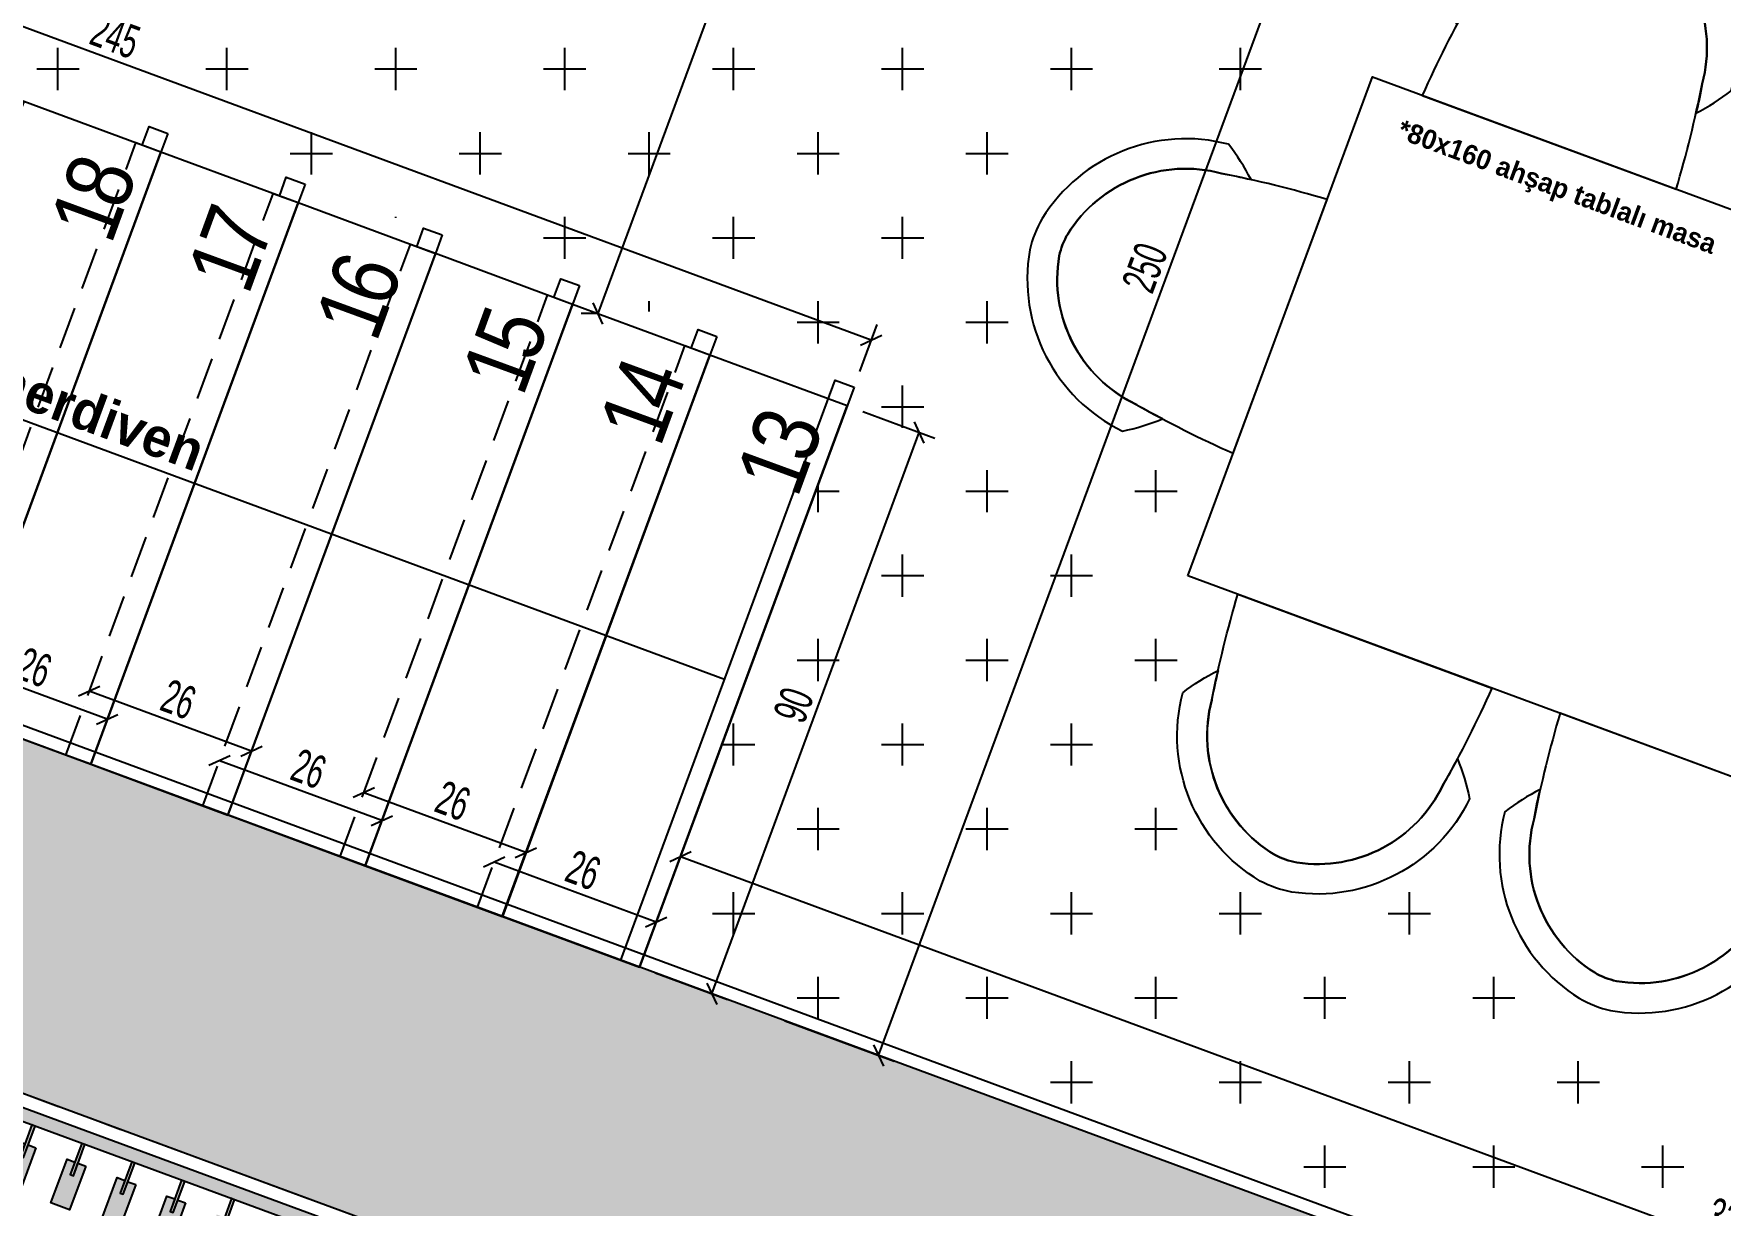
# Model space of a CAD drawing. Header units: millimetres. Extents: x 933584 to 974011, y 4545988 to 4553664.
# Drawn here: x 939291.5 to 939545.1, y 4551864.7 to 4552040.9 of the extents above; entities that cross this region are included whole.
import ezdxf

# ---------------------------------------------------------------- set-up
doc = ezdxf.new("R2010")
doc.units = ezdxf.units.MM
doc.set_wipeout_variables(frame=1)
doc.header["$PDMODE"] = 35
for name, pattern in [('568_AVN_KES_01$0$HIDDEN', [0.375, 0.25, -0.125]), ('CENTER', [2, 1.25, -0.25, 0.25, -0.25]), ('DOT2', [3.175, 0, -3.175]), ('HIDDEN', [9.525, 6.35, -3.175])]:
    doc.linetypes.add(name, pattern=pattern)
doc.layers.get('0').update_dxf_attribs({"color": 255})
doc.layers.get('Defpoints').update_dxf_attribs({"color": 8})
for name, color, linetype in [('0-CSX-CXS_20', 14, 'CENTER'), ('0-DMS-50', 143, 'Continuous'), ('0-HSL-HTC', 253, 'Continuous'), ('0-HSL-HTC_200', 1, 'Continuous'), ('0-HSL-SLD', 252, 'Continuous'), ('0-LNS-SLN', 6, 'Continuous'), ('0-LNS-SPL', 13, '568_AVN_KES_01$0$HIDDEN'), ('0-LNS-VLF', 11, 'Continuous'), ('0-TXT-NXS', 7, 'Continuous'), ('0-TXT-XBX_20', 3, 'Continuous'), ('2-SPS-RCN', 2, 'Continuous'), ('7-DCR-FRN', 8, 'Continuous')]:
    doc.layers.add(name, color=color, linetype=linetype)
doc.styles.add('139_UYG_PLN$0$Dumankaya_fikirtepe_VAZIYET_PLANI$0$Standard', font='arial.ttf')
doc.styles.add('Century Gothic_B_3', font='GOTHICB.TTF', dxfattribs={"height": 4})
doc.styles.add('dim_romans_50', font='swissl.ttf', dxfattribs={"width": 0.6, "height": 5})
doc.dimstyles.new('ONK_dim 1_50', dxfattribs={"dimscale": 5, "dimtxt": 4, "dimasz": 0.5, "dimexe": 0.5, "dimexo": 0.5, "dimgap": 0.2, "dimtad": 1, "dimdec": 1, "dimrnd": 0.5, "dimzin": 9, "dimtxsty": 'dim_romans_50', "dimblk": 'OBLIQUE', "dimcen": 1, "dimclre": 256, "dimclrt": 256, "dimazin": 2, "dimtfac": 1, "dimtdec": 1, "dimtix": 1, "dimtmove": 2, "dimatfit": 3, "dimldrblk": 'OBLIQUE', "dimfxl": 3, "dimfxlon": 1, "dimarcsym": 0})

# ---------------------------------------------------------------- blocks, each defined once
blk = doc.blocks.new('vbcvbxb')
at = {"layer": '0-HSL-HTC', "ltscale": 0.5}
h = blk.add_hatch(color=256, dxfattribs=at)
h.dxf.hatch_style = 1
h.paths.add_polyline_path([(938337.35, 4549224.22), (938339.08, 4549228.91), (938338.61, 4549229.09), (938336.88, 4549224.39)], flags=17)
h.paths.add_polyline_path([(938339.21, 4549225.67), (938336.79, 4549219.1), (938333.97, 4549220.14), (938336.4, 4549226.7), (938337.57, 4549226.27), (938336.88, 4549224.39), (938337.35, 4549224.22), (938338.04, 4549226.1)], flags=17)
h.paths.add_polyline_path([(938344.85, 4549221.45), (938346.58, 4549226.14), (938346.11, 4549226.32), (938344.38, 4549221.62)], flags=17)
h.paths.add_polyline_path([(938346.72, 4549222.89), (938344.29, 4549216.33), (938341.48, 4549217.37), (938343.9, 4549223.93), (938345.08, 4549223.5), (938344.38, 4549221.62), (938344.85, 4549221.45), (938345.54, 4549223.33)], flags=17)
h.paths.add_polyline_path([(938247.29, 4549257.46), (938249.02, 4549262.15), (938248.55, 4549262.33), (938246.82, 4549257.64)], flags=17)
h.paths.add_polyline_path([(938249.15, 4549258.91), (938246.73, 4549252.34), (938243.91, 4549253.38), (938246.34, 4549259.95), (938247.51, 4549259.51), (938246.82, 4549257.64), (938247.29, 4549257.46), (938247.98, 4549259.34)], flags=17)
h.paths.add_polyline_path([(938254.79, 4549254.69), (938256.52, 4549259.38), (938256.05, 4549259.56), (938254.32, 4549254.87)], flags=17)
h.paths.add_polyline_path([(938256.66, 4549256.14), (938254.23, 4549249.57), (938251.42, 4549250.61), (938253.84, 4549257.18), (938255.01, 4549256.74), (938254.32, 4549254.87), (938254.79, 4549254.69), (938255.48, 4549256.57)], flags=17)
h.paths.add_polyline_path([(938262.3, 4549251.92), (938264.03, 4549256.61), (938263.56, 4549256.79), (938261.83, 4549252.1)], flags=17)
h.paths.add_polyline_path([(938264.16, 4549253.37), (938261.74, 4549246.8), (938258.92, 4549247.84), (938261.35, 4549254.41), (938262.52, 4549253.97), (938261.83, 4549252.1), (938262.3, 4549251.92), (938262.99, 4549253.8)], flags=17)
h.paths.add_polyline_path([(938269.8, 4549249.15), (938271.53, 4549253.84), (938271.06, 4549254.02), (938269.33, 4549249.33)], flags=17)
h.paths.add_polyline_path([(938271.67, 4549250.6), (938269.24, 4549244.03), (938266.43, 4549245.07), (938268.85, 4549251.64), (938270.02, 4549251.2), (938269.33, 4549249.33), (938269.8, 4549249.15), (938270.49, 4549251.03)], flags=17)
h.paths.add_polyline_path([(938277.31, 4549246.38), (938279.04, 4549251.07), (938278.57, 4549251.25), (938276.84, 4549246.56)], flags=17)
h.paths.add_polyline_path([(938279.17, 4549247.83), (938276.75, 4549241.26), (938273.93, 4549242.3), (938276.36, 4549248.87), (938277.53, 4549248.43), (938276.84, 4549246.56), (938277.31, 4549246.38), (938278, 4549248.26)], flags=17)
h.paths.add_polyline_path([(938284.81, 4549243.61), (938286.54, 4549248.3), (938286.07, 4549248.48), (938284.34, 4549243.79)], flags=17)
h.paths.add_polyline_path([(938286.68, 4549245.06), (938284.25, 4549238.49), (938281.44, 4549239.53), (938283.86, 4549246.1), (938285.03, 4549245.66), (938284.34, 4549243.79), (938284.81, 4549243.61), (938285.5, 4549245.49)], flags=17)
h.paths.add_polyline_path([(938292.32, 4549240.84), (938294.05, 4549245.53), (938293.58, 4549245.71), (938291.85, 4549241.02)], flags=17)
h.paths.add_polyline_path([(938294.18, 4549242.29), (938291.76, 4549235.72), (938288.94, 4549236.76), (938291.37, 4549243.33), (938292.54, 4549242.89), (938291.85, 4549241.02), (938292.32, 4549240.84), (938293.01, 4549242.72)], flags=17)
h.paths.add_polyline_path([(938299.82, 4549238.07), (938301.55, 4549242.76), (938301.08, 4549242.94), (938299.35, 4549238.25)], flags=17)
h.paths.add_polyline_path([(938301.69, 4549239.52), (938299.26, 4549232.95), (938296.45, 4549233.99), (938298.87, 4549240.55), (938300.04, 4549240.12), (938299.35, 4549238.25), (938299.82, 4549238.07), (938300.51, 4549239.95)], flags=17)
h.paths.add_polyline_path([(938307.33, 4549235.3), (938309.06, 4549239.99), (938308.59, 4549240.17), (938306.86, 4549235.48)], flags=17)
h.paths.add_polyline_path([(938309.19, 4549236.75), (938306.77, 4549230.18), (938303.95, 4549231.22), (938306.38, 4549237.78), (938307.55, 4549237.35), (938306.86, 4549235.48), (938307.33, 4549235.3), (938308.02, 4549237.18)], flags=17)
h.paths.add_polyline_path([(938314.83, 4549232.53), (938316.56, 4549237.22), (938316.09, 4549237.4), (938314.36, 4549232.71)], flags=17)
h.paths.add_polyline_path([(938316.7, 4549233.98), (938314.27, 4549227.41), (938311.46, 4549228.45), (938313.88, 4549235.01), (938315.06, 4549234.58), (938314.36, 4549232.71), (938314.83, 4549232.53), (938315.52, 4549234.41)], flags=17)
h.paths.add_polyline_path([(938322.34, 4549229.76), (938324.07, 4549234.45), (938323.6, 4549234.63), (938321.87, 4549229.94)], flags=17)
h.paths.add_polyline_path([(938324.2, 4549231.21), (938321.78, 4549224.64), (938318.96, 4549225.68), (938321.39, 4549232.24), (938322.56, 4549231.81), (938321.87, 4549229.94), (938322.34, 4549229.76), (938323.03, 4549231.64)], flags=17)
h.paths.add_polyline_path([(938329.84, 4549226.99), (938331.57, 4549231.68), (938331.1, 4549231.86), (938329.37, 4549227.16)], flags=17)
h.paths.add_polyline_path([(938331.71, 4549228.44), (938329.28, 4549221.87), (938326.47, 4549222.91), (938328.89, 4549229.47), (938330.07, 4549229.04), (938329.37, 4549227.16), (938329.84, 4549226.99), (938330.53, 4549228.87)], flags=17)
h.paths.add_polyline_path([(938157.22, 4549290.71), (938158.96, 4549295.4), (938158.49, 4549295.57), (938156.76, 4549290.88)])
h.paths.add_polyline_path([(938159.09, 4549292.15), (938156.67, 4549285.58), (938153.85, 4549286.62), (938156.28, 4549293.19), (938157.45, 4549292.76), (938156.76, 4549290.88), (938157.22, 4549290.71), (938157.92, 4549292.58)])
h.paths.add_polyline_path([(938164.73, 4549287.94), (938166.46, 4549292.63), (938165.99, 4549292.8), (938164.26, 4549288.11)], flags=17)
h.paths.add_polyline_path([(938166.6, 4549289.38), (938164.17, 4549282.81), (938161.36, 4549283.85), (938163.78, 4549290.42), (938164.95, 4549289.99), (938164.26, 4549288.11), (938164.73, 4549287.94), (938165.42, 4549289.81)], flags=17)
h.paths.add_polyline_path([(938172.23, 4549285.17), (938173.97, 4549289.86), (938173.5, 4549290.03), (938171.77, 4549285.34)], flags=17)
h.paths.add_polyline_path([(938174.1, 4549286.61), (938171.68, 4549280.04), (938168.86, 4549281.08), (938171.29, 4549287.65), (938172.46, 4549287.22), (938171.77, 4549285.34), (938172.23, 4549285.17), (938172.93, 4549287.04)], flags=17)
h.paths.add_polyline_path([(938179.74, 4549282.4), (938181.47, 4549287.09), (938181, 4549287.26), (938179.27, 4549282.57)], flags=17)
h.paths.add_polyline_path([(938181.61, 4549283.84), (938179.18, 4549277.27), (938176.37, 4549278.31), (938178.79, 4549284.88), (938179.96, 4549284.45), (938179.27, 4549282.57), (938179.74, 4549282.4), (938180.43, 4549284.27)], flags=17)
h.paths.add_polyline_path([(938187.25, 4549279.63), (938188.98, 4549284.32), (938188.51, 4549284.49), (938186.78, 4549279.8)], flags=17)
h.paths.add_polyline_path([(938189.11, 4549281.07), (938186.69, 4549274.5), (938183.87, 4549275.54), (938186.3, 4549282.11), (938187.47, 4549281.68), (938186.78, 4549279.8), (938187.25, 4549279.63), (938187.94, 4549281.5)], flags=17)
h.paths.add_polyline_path([(938194.75, 4549276.86), (938196.48, 4549281.55), (938196.01, 4549281.72), (938194.28, 4549277.03)], flags=17)
h.paths.add_polyline_path([(938196.62, 4549278.3), (938194.19, 4549271.73), (938191.38, 4549272.77), (938193.8, 4549279.34), (938194.97, 4549278.9), (938194.28, 4549277.03), (938194.75, 4549276.86), (938195.44, 4549278.73)], flags=17)
h.paths.add_polyline_path([(938202.26, 4549274.09), (938203.99, 4549278.78), (938203.52, 4549278.95), (938201.79, 4549274.26)], flags=17)
h.paths.add_polyline_path([(938204.12, 4549275.53), (938201.7, 4549268.96), (938198.88, 4549270), (938201.31, 4549276.57), (938202.48, 4549276.13), (938201.79, 4549274.26), (938202.26, 4549274.09), (938202.95, 4549275.96)], flags=17)
h.paths.add_polyline_path([(938209.76, 4549271.32), (938211.49, 4549276.01), (938211.02, 4549276.18), (938209.29, 4549271.49)], flags=17)
h.paths.add_polyline_path([(938211.63, 4549272.76), (938209.2, 4549266.19), (938206.39, 4549267.23), (938208.81, 4549273.8), (938209.98, 4549273.36), (938209.29, 4549271.49), (938209.76, 4549271.32), (938210.45, 4549273.19)], flags=17)
h.paths.add_polyline_path([(938217.27, 4549268.54), (938219, 4549273.24), (938218.53, 4549273.41), (938216.8, 4549268.72)], flags=17)
h.paths.add_polyline_path([(938219.13, 4549269.99), (938216.71, 4549263.42), (938213.89, 4549264.46), (938216.32, 4549271.03), (938217.49, 4549270.59), (938216.8, 4549268.72), (938217.27, 4549268.54), (938217.96, 4549270.42)], flags=17)
h.paths.add_polyline_path([(938224.77, 4549265.77), (938226.5, 4549270.47), (938226.03, 4549270.64), (938224.3, 4549265.95)], flags=17)
h.paths.add_polyline_path([(938226.64, 4549267.22), (938224.21, 4549260.65), (938221.4, 4549261.69), (938223.82, 4549268.26), (938224.99, 4549267.82), (938224.3, 4549265.95), (938224.77, 4549265.77), (938225.46, 4549267.65)], flags=17)
h.paths.add_polyline_path([(938232.28, 4549263), (938234.01, 4549267.7), (938233.54, 4549267.87), (938231.81, 4549263.18)], flags=17)
h.paths.add_polyline_path([(938234.14, 4549264.45), (938231.72, 4549257.88), (938228.9, 4549258.92), (938231.33, 4549265.49), (938232.5, 4549265.05), (938231.81, 4549263.18), (938232.28, 4549263), (938232.97, 4549264.88)], flags=17)
h.paths.add_polyline_path([(938239.78, 4549260.23), (938241.51, 4549264.92), (938241.04, 4549265.1), (938239.31, 4549260.41)], flags=17)
h.paths.add_polyline_path([(938241.65, 4549261.68), (938239.22, 4549255.11), (938236.41, 4549256.15), (938238.83, 4549262.72), (938240, 4549262.28), (938239.31, 4549260.41), (938239.78, 4549260.23), (938240.47, 4549262.11)], flags=17)
h.paths.add_polyline_path([(938382.38, 4549207.6), (938384.11, 4549212.29), (938383.64, 4549212.46), (938381.91, 4549207.77)], flags=17)
h.paths.add_polyline_path([(938384.24, 4549209.04), (938381.82, 4549202.48), (938379, 4549203.52), (938381.43, 4549210.08), (938382.6, 4549209.65), (938381.91, 4549207.77), (938382.38, 4549207.6), (938383.07, 4549209.48)], flags=17)
h.paths.add_polyline_path([(938389.88, 4549204.83), (938391.61, 4549209.52), (938391.14, 4549209.69), (938389.41, 4549205)], flags=17)
h.paths.add_polyline_path([(938391.75, 4549206.27), (938389.32, 4549199.71), (938386.51, 4549200.75), (938388.93, 4549207.31), (938390.11, 4549206.88), (938389.41, 4549205), (938389.88, 4549204.83), (938390.57, 4549206.71)], flags=17)
h.paths.add_polyline_path([(938397.39, 4549202.06), (938399.12, 4549206.75), (938398.65, 4549206.92), (938396.92, 4549202.23)], flags=17)
h.paths.add_polyline_path([(938399.25, 4549203.5), (938396.83, 4549196.94), (938394.01, 4549197.98), (938396.44, 4549204.54), (938397.61, 4549204.11), (938396.92, 4549202.23), (938397.39, 4549202.06), (938398.08, 4549203.94)], flags=17)
h.paths.add_polyline_path([(938404.89, 4549199.29), (938406.62, 4549203.98), (938406.15, 4549204.15), (938404.42, 4549199.46)], flags=17)
h.paths.add_polyline_path([(938406.76, 4549200.73), (938404.33, 4549194.17), (938401.52, 4549195.21), (938403.94, 4549201.77), (938405.12, 4549201.34), (938404.42, 4549199.46), (938404.89, 4549199.29), (938405.59, 4549201.17)], flags=17)
h.paths.add_polyline_path([(938412.4, 4549196.52), (938414.13, 4549201.21), (938413.66, 4549201.38), (938411.93, 4549196.69)], flags=17)
h.paths.add_polyline_path([(938414.26, 4549197.96), (938411.84, 4549191.4), (938409.02, 4549192.43), (938411.45, 4549199), (938412.62, 4549198.57), (938411.93, 4549196.69), (938412.4, 4549196.52), (938413.09, 4549198.4)], flags=17)
h.paths.add_polyline_path([(938419.9, 4549193.75), (938421.63, 4549198.44), (938421.17, 4549198.61), (938419.43, 4549193.92)], flags=17)
h.paths.add_polyline_path([(938421.77, 4549195.19), (938419.34, 4549188.63), (938416.53, 4549189.66), (938418.95, 4549196.23), (938420.13, 4549195.8), (938419.43, 4549193.92), (938419.9, 4549193.75), (938420.6, 4549195.63)], flags=17)
h.paths.add_polyline_path([(938427.41, 4549190.98), (938429.14, 4549195.67), (938428.67, 4549195.84), (938426.94, 4549191.15)], flags=17)
h.paths.add_polyline_path([(938429.27, 4549192.42), (938426.85, 4549185.86), (938424.03, 4549186.89), (938426.46, 4549193.46), (938427.63, 4549193.03), (938426.94, 4549191.15), (938427.41, 4549190.98), (938428.1, 4549192.86)], flags=17)
h.paths.add_polyline_path([(938434.91, 4549188.21), (938436.64, 4549192.9), (938436.18, 4549193.07), (938434.44, 4549188.38)], flags=17)
h.paths.add_polyline_path([(938436.78, 4549189.65), (938434.35, 4549183.09), (938431.54, 4549184.12), (938433.96, 4549190.69), (938435.14, 4549190.26), (938434.44, 4549188.38), (938434.91, 4549188.21), (938435.61, 4549190.09)], flags=17)
h.paths.add_polyline_path([(938442.42, 4549185.44), (938444.15, 4549190.13), (938443.68, 4549190.3), (938441.95, 4549185.61)], flags=16)
h.paths.add_polyline_path([(938444.28, 4549186.88), (938441.86, 4549180.32), (938439.04, 4549181.35), (938441.47, 4549187.92), (938442.64, 4549187.49), (938441.95, 4549185.61), (938442.42, 4549185.44), (938443.11, 4549187.32)])
h.paths.add_polyline_path([(938449.92, 4549182.67), (938451.65, 4549187.36), (938451.19, 4549187.53), (938449.45, 4549182.84)])
h.paths.add_polyline_path([(938451.79, 4549184.11), (938449.36, 4549177.55), (938446.55, 4549178.58), (938448.97, 4549185.15), (938450.15, 4549184.72), (938449.45, 4549182.84), (938449.92, 4549182.67), (938450.62, 4549184.54)])
h.paths.add_polyline_path([(938457.43, 4549179.9), (938459.16, 4549184.59), (938458.69, 4549184.76), (938456.96, 4549180.07)])
h.paths.add_polyline_path([(938459.29, 4549181.34), (938456.87, 4549174.77), (938454.06, 4549175.81), (938456.48, 4549182.38), (938457.65, 4549181.95), (938456.96, 4549180.07), (938457.43, 4549179.9), (938458.12, 4549181.77)])
h.paths.add_polyline_path([(938359.86, 4549215.91), (938361.59, 4549220.6), (938361.12, 4549220.77), (938359.39, 4549216.08)], flags=17)
h.paths.add_polyline_path([(938361.73, 4549217.35), (938359.3, 4549210.79), (938356.49, 4549211.83), (938358.91, 4549218.39), (938360.09, 4549217.96), (938359.39, 4549216.08), (938359.86, 4549215.91), (938360.55, 4549217.79)], flags=17)
h.paths.add_polyline_path([(938367.37, 4549213.14), (938369.1, 4549217.83), (938368.63, 4549218), (938366.9, 4549213.31)], flags=17)
h.paths.add_polyline_path([(938369.23, 4549214.58), (938366.81, 4549208.02), (938363.99, 4549209.06), (938366.42, 4549215.62), (938367.59, 4549215.19), (938366.9, 4549213.31), (938367.37, 4549213.14), (938368.06, 4549215.02)], flags=17)
h.paths.add_polyline_path([(938374.87, 4549210.37), (938376.6, 4549215.06), (938376.13, 4549215.23), (938374.4, 4549210.54)], flags=17)
h.paths.add_polyline_path([(938376.74, 4549211.81), (938374.31, 4549205.25), (938371.5, 4549206.29), (938373.92, 4549212.85), (938375.1, 4549212.42), (938374.4, 4549210.54), (938374.87, 4549210.37), (938375.56, 4549212.25)], flags=17)
h.paths.add_polyline_path([(938352.36, 4549218.68), (938354.09, 4549223.37), (938353.62, 4549223.55), (938351.89, 4549218.85)], flags=17)
h.paths.add_polyline_path([(938354.22, 4549220.12), (938351.8, 4549213.56), (938348.98, 4549214.6), (938351.41, 4549221.16), (938352.58, 4549220.73), (938351.89, 4549218.85), (938352.36, 4549218.68), (938353.05, 4549220.56)], flags=17)
edge = h.paths.add_edge_path()
edge.add_line((938060.73, 4549333.79), (938066.11, 4549333.93))
h.paths.add_polyline_path([(938463.81, 4549182.87), (938464.51, 4549184.75), (938157.77, 4549297.97), (938157.08, 4549296.09)])
blk.add_lwpolyline([(938157.77, 4549297.97), (938464.51, 4549184.75), (938463.81, 4549182.87), (938157.08, 4549296.09)])
for points in [[(938232.28, 4549263), (938234.01, 4549267.7), (938233.54, 4549267.87), (938231.81, 4549263.18)], [(938234.14, 4549264.45), (938231.72, 4549257.88), (938228.9, 4549258.92), (938231.33, 4549265.49), (938232.5, 4549265.05), (938231.81, 4549263.18), (938232.28, 4549263), (938232.97, 4549264.88)], [(938239.78, 4549260.23), (938241.51, 4549264.92), (938241.04, 4549265.1), (938239.31, 4549260.41)], [(938241.65, 4549261.68), (938239.22, 4549255.11), (938236.41, 4549256.15), (938238.83, 4549262.72), (938240, 4549262.28), (938239.31, 4549260.41), (938239.78, 4549260.23), (938240.47, 4549262.11)], [(938247.29, 4549257.46), (938249.02, 4549262.15), (938248.55, 4549262.33), (938246.82, 4549257.64)], [(938249.15, 4549258.91), (938246.73, 4549252.34), (938243.91, 4549253.38), (938246.34, 4549259.95), (938247.51, 4549259.51), (938246.82, 4549257.64), (938247.29, 4549257.46), (938247.98, 4549259.34)], [(938254.79, 4549254.69), (938256.52, 4549259.38), (938256.05, 4549259.56), (938254.32, 4549254.87)], [(938256.66, 4549256.14), (938254.23, 4549249.57), (938251.42, 4549250.61), (938253.84, 4549257.18), (938255.01, 4549256.74), (938254.32, 4549254.87), (938254.79, 4549254.69), (938255.48, 4549256.57)], [(938262.3, 4549251.92), (938264.03, 4549256.61), (938263.56, 4549256.79), (938261.83, 4549252.1)]]:
    blk.add_lwpolyline(points, close=True)
blk = doc.blocks.new('ZVBXZDVB')
at = {"layer": '0-CSX-CXS_20', "ltscale": 20}
blk.add_lwpolyline([(933721.5, 4552054.44), (934876.25, 4551628.21)], dxfattribs=at)
blk = doc.blocks.new('fdvd-flatten-1')
at = {"layer": '2-SPS-RCN'}
blk.add_lwpolyline([(934652.94, 4550373.38), (934659.71, 4550423.91), (934030.31, 4550656.51), (934013, 4550609.59)], close=True, dxfattribs=at)
blk = doc.blocks.new('fdbxcbxb')
at = {"layer": '0-LNS-SLN', "linetype": 'HIDDEN'}
blk.add_lwpolyline([(936147.2, 4550487.53), (936178.39, 4550571.95)], dxfattribs=at)
at = {"layer": '0-LNS-SLN'}
for points in [[(936182.15, 4550570.56), (936178.39, 4550571.95)], [(936150.95, 4550486.14), (936147.2, 4550487.53)]]:
    blk.add_lwpolyline(points, dxfattribs=at)
blk.add_lwpolyline([(936150.95, 4550486.14), (936171.58, 4550478.51), (936202.78, 4550562.93), (936182.15, 4550570.56)], close=True, dxfattribs=at)
blk = doc.blocks.new('sandalye')
blk.add_lwpolyline([(20.65, -25.79, -0.018451), (21.38, -30.76, 0.045309), (25.62, -25.2, 0.32914), (3.17, -0.28, 0.07808), (-2.45, -0.17, 0.334929), (-25.48, -25.2, 0.045309), (-21.24, -30.76, -0.018068), (-20.54, -25.89, 0.020768), (-20.51, -25.69, -0.333547), (-1.67, -5.11, -0.074803), (2.23, -5.19, -0.32955)], format="xyb", close=True)
blk.add_lwpolyline([(22.68, -43.83, 0.023043), (20.65, -25.79, 0.32955), (2.23, -5.19, 0.074803), (-1.67, -5.11, 0.334755), (-20.52, -25.79, 0.023043), (-22.55, -43.83)], format="xyb")
blk.add_lwpolyline([(-22.55, -43.83), (22.68, -43.83)])
blk = doc.blocks.new('*U1028')
at = {"xscale": -1, "rotation": 270}
blk.add_blockref('sandalye', (21.91, -0.07), dxfattribs=at)
blk = doc.blocks.new('xvbxcvbzc')
at = {"layer": '0-HSL-SLD', "linetype": 'Continuous'}
for p, q in [((939295.175, 4552032.425), (939295.175, 4552038.775)), ((939320.575, 4552032.425), (939320.575, 4552038.775)), ((939345.975, 4552032.425), (939345.975, 4552038.775)), ((939371.375, 4552032.425), (939371.375, 4552038.775)), ((939396.775, 4552032.425), (939396.775, 4552038.775)), ((939422.175, 4552032.425), (939422.175, 4552038.775)), ((939447.575, 4552032.425), (939447.575, 4552038.775)), ((939472.975, 4552032.425), (939472.975, 4552038.775)), ((939292, 4552035.6), (939298.35, 4552035.6)), ((939317.4, 4552035.6), (939323.75, 4552035.6)), ((939342.8, 4552035.6), (939349.15, 4552035.6)), ((939368.2, 4552035.6), (939374.55, 4552035.6)), ((939393.6, 4552035.6), (939399.95, 4552035.6)), ((939419, 4552035.6), (939425.35, 4552035.6)), ((939444.4, 4552035.6), (939450.75, 4552035.6)), ((939469.8, 4552035.6), (939476.15, 4552035.6)), ((939333.275, 4552019.725), (939333.275, 4552026.075)), ((939358.675, 4552019.725), (939358.675, 4552026.075)), ((939384.075, 4552019.725), (939384.075, 4552026.075)), ((939409.475, 4552019.725), (939409.475, 4552026.075)), ((939434.875, 4552019.725), (939434.875, 4552026.075)), ((939330.1, 4552022.9), (939336.45, 4552022.9)), ((939355.5, 4552022.9), (939361.85, 4552022.9)), ((939380.9, 4552022.9), (939387.25, 4552022.9)), ((939406.3, 4552022.9), (939412.65, 4552022.9)), ((939431.7, 4552022.9), (939438.05, 4552022.9)), ((939345.975, 4552013.214), (939345.975, 4552013.375)), ((939371.375, 4552007.025), (939371.375, 4552013.375)), ((939396.775, 4552007.025), (939396.775, 4552013.375)), ((939422.175, 4552007.025), (939422.175, 4552013.375)), ((939368.2, 4552010.2), (939374.55, 4552010.2)), ((939393.6, 4552010.2), (939399.95, 4552010.2)), ((939419, 4552010.2), (939425.35, 4552010.2)), ((939384.075, 4551999.134), (939384.075, 4552000.675)), ((939409.475, 4551994.325), (939409.475, 4552000.675)), ((939434.875, 4551994.325), (939434.875, 4552000.675)), ((939406.3, 4551997.5), (939412.65, 4551997.5)), ((939431.7, 4551997.5), (939438.05, 4551997.5)), ((939422.175, 4551981.625), (939422.175, 4551987.975)), ((939419, 4551984.8), (939425.35, 4551984.8)), ((939434.875, 4551968.925), (939434.875, 4551975.275)), ((939460.275, 4551968.925), (939460.275, 4551975.275)), ((939409.086, 4551972.1), (939412.65, 4551972.1)), ((939409.475, 4551968.925), (939409.475, 4551973.153)), ((939431.7, 4551972.1), (939438.05, 4551972.1)), ((939457.1, 4551972.1), (939463.45, 4551972.1)), ((939422.175, 4551956.225), (939422.175, 4551962.575)), ((939447.575, 4551956.225), (939447.575, 4551962.575)), ((939419, 4551959.4), (939425.35, 4551959.4)), ((939444.4, 4551959.4), (939450.75, 4551959.4)), ((939409.475, 4551943.525), (939409.475, 4551949.875)), ((939434.875, 4551943.525), (939434.875, 4551949.875)), ((939460.275, 4551943.525), (939460.275, 4551949.875)), ((939406.3, 4551946.7), (939412.65, 4551946.7)), ((939431.7, 4551946.7), (939438.05, 4551946.7)), ((939457.1, 4551946.7), (939463.45, 4551946.7)), ((939396.775, 4551930.825), (939396.775, 4551937.175)), ((939422.175, 4551930.825), (939422.175, 4551937.175)), ((939447.575, 4551930.825), (939447.575, 4551937.175)), ((939395.006, 4551934), (939399.95, 4551934)), ((939419, 4551934), (939425.35, 4551934)), ((939444.4, 4551934), (939450.75, 4551934)), ((939409.475, 4551918.125), (939409.475, 4551924.475)), ((939434.875, 4551918.125), (939434.875, 4551924.475)), ((939460.275, 4551918.125), (939460.275, 4551924.475)), ((939406.3, 4551921.3), (939412.65, 4551921.3)), ((939431.7, 4551921.3), (939438.05, 4551921.3)), ((939457.1, 4551921.3), (939463.45, 4551921.3)), ((939396.775, 4551905.425), (939396.775, 4551911.775)), ((939422.175, 4551905.425), (939422.175, 4551911.775)), ((939447.575, 4551905.425), (939447.575, 4551911.775)), ((939472.975, 4551905.425), (939472.975, 4551911.775)), ((939498.375, 4551905.425), (939498.375, 4551911.775)), ((939393.6, 4551908.6), (939399.95, 4551908.6)), ((939419, 4551908.6), (939425.35, 4551908.6)), ((939444.4, 4551908.6), (939450.75, 4551908.6)), ((939469.8, 4551908.6), (939476.15, 4551908.6)), ((939495.2, 4551908.6), (939501.55, 4551908.6)), ((939409.475, 4551892.732), (939409.475, 4551899.075)), ((939434.875, 4551892.725), (939434.875, 4551899.075)), ((939460.275, 4551892.725), (939460.275, 4551899.075)), ((939485.675, 4551892.725), (939485.675, 4551899.075)), ((939511.075, 4551892.725), (939511.075, 4551899.075)), ((939406.3, 4551895.9), (939412.65, 4551895.9)), ((939431.7, 4551895.9), (939438.05, 4551895.9)), ((939457.1, 4551895.9), (939463.45, 4551895.9)), ((939482.5, 4551895.9), (939488.85, 4551895.9)), ((939507.9, 4551895.9), (939514.25, 4551895.9)), ((939447.575, 4551880.025), (939447.575, 4551886.375)), ((939472.975, 4551880.025), (939472.975, 4551886.375)), ((939498.375, 4551880.025), (939498.375, 4551886.375)), ((939523.775, 4551880.025), (939523.775, 4551886.375)), ((939444.4, 4551883.2), (939450.75, 4551883.2)), ((939469.8, 4551883.2), (939476.15, 4551883.2)), ((939495.2, 4551883.2), (939501.55, 4551883.2)), ((939520.6, 4551883.2), (939526.95, 4551883.2)), ((939485.675, 4551867.325), (939485.675, 4551873.675)), ((939511.075, 4551867.325), (939511.075, 4551873.675)), ((939536.475, 4551867.325), (939536.475, 4551873.675)), ((939482.5, 4551870.5), (939488.85, 4551870.5)), ((939507.9, 4551870.5), (939514.25, 4551870.5)), ((939533.3, 4551870.5), (939539.65, 4551870.5))]:
    blk.add_line(p, q, dxfattribs=at)
blk = doc.blocks.new('_Oblique')
at = {"color": 0, "linetype": 'ByBlock', "lineweight": -2}
blk.add_line((-0.5, -0.5), (0.5, 0.5), dxfattribs=at)
blk = doc.blocks.new('*D1293')
at = {"layer": '0-DMS-50', "lineweight": -2}
for p, q in [((939416.18, 4551984.07), (939427.03, 4551980.06)), ((939384.98, 4551899.65), (939395.84, 4551895.64))]:
    blk.add_line(p, q, dxfattribs=at)
at = {"layer": '0-DMS-50', "color": 0, "lineweight": -2}
blk.add_line((939393.49, 4551896.51), (939424.69, 4551980.93), dxfattribs=at)
at = {"layer": 'Defpoints', "color": 0}
for p in [(939413.83, 4551984.94), (939424.69, 4551980.93), (939382.63, 4551900.52)]:
    blk.add_point(p, dxfattribs=at)
at = {"layer": '0-DMS-50', "color": 0, "linetype": 'ByBlock', "lineweight": -2, "xscale": 2.5, "yscale": 2.5, "zscale": 2.5}
for p, rotation in [((939424.69, 4551980.93), 69.71819437833355), ((939393.49, 4551896.51), 249.7181943783335)]:
    blk.add_blockref('_Oblique', p, dxfattribs=dict(at, rotation=rotation))
at = {"layer": '0-DMS-50', "insert": (939405.81, 4551939.93), "char_height": 5, "attachment_point": 5, "rotation": 69.7182, "style": 'dim_romans_50'}
blk.add_mtext('90', dxfattribs=at)
blk = doc.blocks.new('*D1294')
at = {"layer": '0-DMS-50', "lineweight": -2}
for p, q in [((939491.15, 4552126.94), (939507.57, 4552120.87)), ((939404.49, 4551892.44), (939420.91, 4551886.37))]:
    blk.add_line(p, q, dxfattribs=at)
at = {"layer": '0-DMS-50', "color": 0, "lineweight": -2}
blk.add_line((939418.56, 4551887.24), (939505.22, 4552121.74), dxfattribs=at)
at = {"layer": 'Defpoints', "color": 0}
for p in [(939480.15, 4552131.01), (939505.22, 4552121.74), (939393.49, 4551896.51)]:
    blk.add_point(p, dxfattribs=at)
at = {"layer": '0-DMS-50', "color": 0, "linetype": 'ByBlock', "lineweight": -2, "xscale": 2.5, "yscale": 2.5, "zscale": 2.5}
for p, rotation in [((939505.22, 4552121.74), 69.71819437947148), ((939418.56, 4551887.24), 249.7181943794715)]:
    blk.add_blockref('_Oblique', p, dxfattribs=dict(at, rotation=rotation))
at = {"layer": '0-DMS-50', "insert": (939458.61, 4552005.7), "char_height": 5, "attachment_point": 5, "rotation": 69.7182, "style": 'dim_romans_50'}
blk.add_mtext('250', dxfattribs=at)
blk = doc.blocks.new('*D1295')
at = {"layer": '0-DMS-50', "lineweight": -2}
for p, q in [((939384.19, 4551904.74), (939389.62, 4551919.43)), ((939697.71, 4551788.88), (939703.14, 4551803.57))]:
    blk.add_line(p, q, dxfattribs=at)
at = {"layer": '0-DMS-50', "color": 0, "lineweight": -2}
blk.add_line((939702.28, 4551801.23), (939388.76, 4551917.09), dxfattribs=at)
at = {"layer": 'Defpoints', "color": 0}
for p in [(939388.76, 4551917.09), (939383.33, 4551902.39), (939696.85, 4551786.53)]:
    blk.add_point(p, dxfattribs=at)
at = {"layer": '0-DMS-50', "color": 0, "linetype": 'ByBlock', "lineweight": -2, "xscale": 2.5, "yscale": 2.5, "zscale": 2.5}
for p, rotation in [((939388.76, 4551917.09), 159.7181943793905), ((939702.28, 4551801.23), 339.7181943793906)]:
    blk.add_blockref('_Oblique', p, dxfattribs=dict(at, rotation=rotation))
at = {"layer": '0-DMS-50', "insert": (939546.73, 4551862.44), "char_height": 5, "attachment_point": 5, "rotation": 339.7182, "style": 'dim_romans_50'}
blk.add_mtext('334', dxfattribs=at)
blk = doc.blocks.new('*D1299')
at = {"layer": '0-DMS-50', "lineweight": -2}
for p, q in [((939185.93, 4552075.02), (939188.53, 4552082.07)), ((939415.74, 4551990.1), (939418.34, 4551997.14))]:
    blk.add_line(p, q, dxfattribs=at)
at = {"layer": '0-DMS-50', "color": 0, "lineweight": -2}
blk.add_line((939417.47, 4551994.8), (939187.66, 4552079.72), dxfattribs=at)
at = {"layer": 'Defpoints', "color": 0}
for p in [(939187.66, 4552079.72), (939185.06, 4552072.68), (939414.87, 4551987.75)]:
    blk.add_point(p, dxfattribs=at)
at = {"layer": '0-DMS-50', "color": 0, "linetype": 'ByBlock', "lineweight": -2, "xscale": 2.5, "yscale": 2.5, "zscale": 2.5}
for p, rotation in [((939187.66, 4552079.72), 159.718194378801), ((939417.47, 4551994.8), 339.7181943788011)]:
    blk.add_blockref('_Oblique', p, dxfattribs=dict(at, rotation=rotation))
at = {"layer": '0-DMS-50', "insert": (939303.78, 4552040.54), "char_height": 5, "attachment_point": 5, "rotation": 339.7182, "style": 'dim_romans_50'}
blk.add_mtext('245', dxfattribs=at)
blk = doc.blocks.new('*D1300')
at = {"layer": '0-DMS-50', "color": 0, "lineweight": -2}
blk.add_line((939430.06, 4552144.19), (939376.33, 4551998.8), dxfattribs=at)
at = {"layer": '0-DMS-50', "lineweight": -2}
for p, q in [((939430.06, 4552144.19), (939427.56, 4552144.19)), ((939376.33, 4551998.8), (939373.83, 4551998.8))]:
    blk.add_line(p, q, dxfattribs=at)
at = {"layer": 'Defpoints', "color": 0}
for p in [(939430.06, 4552144.19), (939376.33, 4551998.8), (939376.33, 4551998.8)]:
    blk.add_point(p, dxfattribs=at)
at = {"layer": '0-DMS-50', "color": 0, "linetype": 'ByBlock', "lineweight": -2, "xscale": 2.5, "yscale": 2.5, "zscale": 2.5}
for p, rotation in [((939430.06, 4552144.19), 69.71819437830064), ((939376.33, 4551998.8), 249.7181943783006)]:
    blk.add_blockref('_Oblique', p, dxfattribs=dict(at, rotation=rotation))
at = {"layer": '0-DMS-50', "insert": (939399.91, 4552072.71), "char_height": 5, "attachment_point": 5, "rotation": 69.7182, "style": 'dim_romans_50'}
blk.add_mtext('155', dxfattribs=at)
blk = doc.blocks.new('*D1316')
at = {"layer": '0-DMS-50', "color": 0, "lineweight": -2}
blk.add_line((939385.14, 4551907.29), (939360.75, 4551916.3), dxfattribs=at)
at = {"layer": '0-DMS-50', "lineweight": -2}
for p, q in [((939359.88, 4551913.96), (939359.88, 4551913.96)), ((939384.27, 4551904.95), (939384.27, 4551904.95))]:
    blk.add_line(p, q, dxfattribs=at)
at = {"layer": 'Defpoints', "color": 0}
for p in [(939360.75, 4551916.3), (939360.75, 4551916.3), (939385.14, 4551907.29)]:
    blk.add_point(p, dxfattribs=at)
at = {"layer": '0-DMS-50', "color": 0, "linetype": 'ByBlock', "lineweight": -2, "xscale": 2.5, "yscale": 2.5, "zscale": 2.5}
for p, rotation in [((939360.75, 4551916.3), 159.718194379561), ((939385.14, 4551907.29), 339.718194379561)]:
    blk.add_blockref('_Oblique', p, dxfattribs=dict(at, rotation=rotation))
at = {"layer": '0-DMS-50', "insert": (939374.15, 4551915.08), "char_height": 5, "attachment_point": 5, "rotation": 339.7182, "style": 'dim_romans_50'}
blk.add_mtext('26', dxfattribs=at)
blk = doc.blocks.new('*D1317')
at = {"layer": '0-DMS-50', "color": 0, "lineweight": -2}
blk.add_line((939365.54, 4551917.73), (939341.15, 4551926.74), dxfattribs=at)
at = {"layer": '0-DMS-50', "lineweight": -2}
for p, q in [((939340.28, 4551924.4), (939340.28, 4551924.4)), ((939364.67, 4551915.39), (939364.67, 4551915.39))]:
    blk.add_line(p, q, dxfattribs=at)
at = {"layer": 'Defpoints', "color": 0}
for p in [(939341.15, 4551926.74), (939341.15, 4551926.74), (939365.54, 4551917.73)]:
    blk.add_point(p, dxfattribs=at)
at = {"layer": '0-DMS-50', "color": 0, "linetype": 'ByBlock', "lineweight": -2, "xscale": 2.5, "yscale": 2.5, "zscale": 2.5}
for p, rotation in [((939341.15, 4551926.74), 159.718194096898), ((939365.54, 4551917.73), 339.718194096898)]:
    blk.add_blockref('_Oblique', p, dxfattribs=dict(at, rotation=rotation))
at = {"layer": '0-DMS-50', "insert": (939354.56, 4551925.52), "char_height": 5, "attachment_point": 5, "rotation": 339.7182, "style": 'dim_romans_50'}
blk.add_mtext('26', dxfattribs=at)
blk = doc.blocks.new('*D1318')
at = {"layer": '0-DMS-50', "color": 0, "lineweight": -2}
blk.add_line((939343.86, 4551922.54), (939319.48, 4551931.56), dxfattribs=at)
at = {"layer": '0-DMS-50', "lineweight": -2}
for p, q in [((939318.61, 4551929.21), (939318.61, 4551929.21)), ((939343, 4551920.2), (939343, 4551920.2))]:
    blk.add_line(p, q, dxfattribs=at)
at = {"layer": 'Defpoints', "color": 0}
for p in [(939319.48, 4551931.56), (939319.48, 4551931.56), (939343.86, 4551922.54)]:
    blk.add_point(p, dxfattribs=at)
at = {"layer": '0-DMS-50', "color": 0, "linetype": 'ByBlock', "lineweight": -2, "xscale": 2.5, "yscale": 2.5, "zscale": 2.5}
for p, rotation in [((939319.48, 4551931.56), 159.718194379561), ((939343.86, 4551922.54), 339.718194379561)]:
    blk.add_blockref('_Oblique', p, dxfattribs=dict(at, rotation=rotation))
at = {"layer": '0-DMS-50', "insert": (939332.88, 4551930.33), "char_height": 5, "attachment_point": 5, "rotation": 339.7182, "style": 'dim_romans_50'}
blk.add_mtext('26', dxfattribs=at)
blk = doc.blocks.new('*D1319')
at = {"layer": '0-DMS-50', "color": 0, "lineweight": -2}
blk.add_line((939324.27, 4551932.98), (939299.88, 4551942), dxfattribs=at)
at = {"layer": '0-DMS-50', "lineweight": -2}
for p, q in [((939299.01, 4551939.65), (939299.01, 4551939.65)), ((939323.4, 4551930.64), (939323.4, 4551930.64))]:
    blk.add_line(p, q, dxfattribs=at)
at = {"layer": 'Defpoints', "color": 0}
for p in [(939299.88, 4551942), (939299.88, 4551942), (939324.27, 4551932.98)]:
    blk.add_point(p, dxfattribs=at)
at = {"layer": '0-DMS-50', "color": 0, "linetype": 'ByBlock', "lineweight": -2, "xscale": 2.5, "yscale": 2.5, "zscale": 2.5}
for p, rotation in [((939299.88, 4551942), 159.718194096898), ((939324.27, 4551932.98), 339.718194096898)]:
    blk.add_blockref('_Oblique', p, dxfattribs=dict(at, rotation=rotation))
at = {"layer": '0-DMS-50', "insert": (939313.29, 4551940.77), "char_height": 5, "attachment_point": 5, "rotation": 339.7182, "style": 'dim_romans_50'}
blk.add_mtext('26', dxfattribs=at)
blk = doc.blocks.new('*D1320')
at = {"layer": '0-DMS-50', "color": 0, "lineweight": -2}
blk.add_line((939302.59, 4551937.79), (939278.2, 4551946.81), dxfattribs=at)
at = {"layer": '0-DMS-50', "lineweight": -2}
for p, q in [((939277.34, 4551944.46), (939277.34, 4551944.46)), ((939301.73, 4551935.45), (939301.73, 4551935.45))]:
    blk.add_line(p, q, dxfattribs=at)
at = {"layer": 'Defpoints', "color": 0}
for p in [(939278.2, 4551946.81), (939278.2, 4551946.81), (939302.59, 4551937.79)]:
    blk.add_point(p, dxfattribs=at)
at = {"layer": '0-DMS-50', "color": 0, "linetype": 'ByBlock', "lineweight": -2, "xscale": 2.5, "yscale": 2.5, "zscale": 2.5}
for p, rotation in [((939278.2, 4551946.81), 159.718194379561), ((939302.59, 4551937.79), 339.718194379561)]:
    blk.add_blockref('_Oblique', p, dxfattribs=dict(at, rotation=rotation))
at = {"layer": '0-DMS-50', "insert": (939291.61, 4551945.58), "char_height": 5, "attachment_point": 5, "rotation": 339.7182, "style": 'dim_romans_50'}
blk.add_mtext('26', dxfattribs=at)

msp = doc.modelspace()

# ---------------------------------------------------------------- hatches: boundary and pattern name
at = {"layer": '0-HSL-HTC_200'}
h = msp.add_hatch(dxfattribs=at)
h.set_pattern_fill('ANSI33', color=256)
h.set_pattern_definition([(45, (935301.9395, 4554793.885), (-4.490128, 4.490128), []), (45, (935306.4297, 4554793.885), (-4.490128, 4.490128), [3.175, -1.5875])])
h.paths.add_polyline_path([(939752.94, 4551710.64), (939759.71, 4551761.17), (939130.31, 4551993.76), (939113, 4551946.85)])

# ---------------------------------------------------------------- linework, layer by layer
at = {"layer": '0-LNS-SLN'}
for points in [[(939395.42, 4551943.77), (939171.24, 4552026.62), (939197.27, 4552033.59), (939171.24, 4552026.62), (939186.39, 4552004.15)], [(939311.69, 4552025.88), (939310.65, 4552023.07), (939307.84, 4552024.11), (939308.88, 4552026.92), (939311.69, 4552025.88)], [(939332.33, 4552018.26), (939331.29, 4552015.44), (939328.47, 4552016.48), (939329.51, 4552019.3), (939332.33, 4552018.26)], [(939352.96, 4552010.63), (939351.92, 4552007.82), (939349.11, 4552008.86), (939350.15, 4552011.67), (939352.96, 4552010.63)], [(939373.6, 4552003.01), (939372.56, 4552000.19), (939369.74, 4552001.23), (939370.78, 4552004.05), (939373.6, 4552003.01)], [(939394.23, 4551995.38), (939393.19, 4551992.57), (939390.38, 4551993.61), (939391.42, 4551996.42), (939394.23, 4551995.38)], [(939414.87, 4551987.75), (939382.63, 4551900.52), (939379.82, 4551901.56), (939412.06, 4551988.79), (939414.87, 4551987.75)]]:
    msp.add_lwpolyline(points, dxfattribs=at)
at = {"layer": '7-DCR-FRN'}
msp.add_lwpolyline([(939465.09, 4551959.36), (939492.82, 4552034.4), (939642.9, 4551978.94), (939615.17, 4551903.9)], close=True, dxfattribs=at)

# ---------------------------------------------------------------- block references
for p in [(3107.87, 1460.14), (3128.51, 1452.51), (3149.14, 1444.88), (3169.78, 1437.26), (3190.41, 1429.63), (3211.05, 1422.01)]:
    msp.add_blockref('fdbxcbxb', p)
at = {"layer": '0-HSL-HTC'}
msp.add_blockref('vbcvbxb', (1057.71, 2608.9), dxfattribs=at)
at = {"layer": '0-LNS-SLN'}
msp.add_blockref('ZVBXZDVB', (5100, 0), dxfattribs=at)

# ---------------------------------------------------------------- texts
at = {"layer": '0-TXT-NXS', "char_height": 10, "attachment_point": 3, "rotation": 69.8726, "style": '139_UYG_PLN$0$Dumankaya_fikirtepe_VAZIYET_PLANI$0$Standard'}
for s, insert in [('{\\T0.8;\\fArial Narrow|b0|i0|c162|p34;18}', (939297.49, 4552022.62, 1.23)), ('{\\T0.8;\\fArial Narrow|b0|i0|c162|p34;17}', (939318.13, 4552015, 1.23)), ('{\\T0.8;\\fArial Narrow|b0|i0|c162|p34;16}', (939337.36, 4552007.89, 1.23)), ('{\\T0.8;\\fArial Narrow|b0|i0|c162|p34;15}', (939359.4, 4551999.74, 1.23)), ('{\\T0.8;\\fArial Narrow|b0|i0|c162|p34;14}', (939380.04, 4551992.12, 1.23)), ('{\\T0.8;\\fArial Narrow|b0|i0|c162|p34;13}', (939400.67, 4551984.49, 1.23))]:
    msp.add_mtext_dynamic_manual_height_columns(s, width=10, gutter_width=12.5, heights=[0], dxfattribs=dict(at, insert=insert))
at = {"layer": '0-TXT-XBX_20', "color": 0, "insert": (939266.62, 4551999.43), "char_height": 5.8729, "width": 228.8091, "attachment_point": 1, "rotation": 339.7182, "line_spacing_factor": 0.984502, "style": 'Century Gothic_B_3'}
msp.add_mtext('\\pxql;{\\fFranklin Gothic Book|b1|i0|c162|p34;çelik merdiven}', dxfattribs=at)

# ---------------------------------------------------------------- dimensions: what is measured, and where the dimension line sits
at = {"layer": '0-DMS-50'}
for p1, p2, distance, picture, middle in [((939430.06, 4552144.19), (939376.33, 4551998.8), 0, '*D1300', (939399.91, 4552072.71)), ((939414.87, 4551987.75), (939185.06, 4552072.68), -7.51, '*D1299', (939303.78, 4552040.54)), ((939382.63, 4551900.52), (939413.83, 4551984.94), -11.58, '*D1293', (939405.81, 4551939.93)), ((939302.59, 4551937.79), (939278.2, 4551946.81), 0, '*D1320', (939291.61, 4551945.58)), ((939324.27, 4551932.98), (939299.88, 4551942), 0, '*D1319', (939313.29, 4551940.77)), ((939343.86, 4551922.54), (939319.48, 4551931.56), 0, '*D1318', (939332.88, 4551930.33)), ((939365.54, 4551917.73), (939341.15, 4551926.74), 0, '*D1317', (939354.56, 4551925.52)), ((939385.14, 4551907.29), (939360.75, 4551916.3), 0, '*D1316', (939374.15, 4551915.08))]:
    dim = msp.add_aligned_dim(p1=p1, p2=p2, distance=distance, dimstyle='ONK_dim 1_50', dxfattribs=at)
    dim.commit()
    dim.dimension.update_dxf_attribs({"geometry": picture, "text_midpoint": middle})

# ---------------------------------------------------------------- next in the draw order: block references
at = {"layer": '7-DCR-FRN', "yscale": 0.9, "zscale": 0.9}
for p, xscale, rotation in [((939526.25, 4552043.07), -0.9000000000000001, 249.7130981481058), ((939460.45, 4552003.72), -0.9, 339.7130981481058), ((939484.85, 4551931.03), 0.9000000000000002, 249.7232906067219)]:
    msp.add_blockref('*U1028', p, dxfattribs=dict(at, xscale=xscale, rotation=rotation))

# ---------------------------------------------------------------- next in the draw order: block references
at = {"layer": '7-DCR-FRN', "xscale": -0.9, "yscale": 0.9, "zscale": 0.9, "rotation": 69.71309814799328}
msp.add_blockref('*U1028', (939533.29, 4551913.13), dxfattribs=at)

# ---------------------------------------------------------------- next in the draw order: texts
at = {"layer": '0-LNS-VLF', "linetype": 'HIDDEN', "ltscale": 0.5, "insert": (939497.38, 4552028.05), "char_height": 2.9364, "width": 95.455, "attachment_point": 1, "rotation": 339.693, "line_spacing_factor": 0.984502, "style": 'Century Gothic_B_3'}
msp.add_mtext('\\pxql;{\\fFranklin Gothic Book|b1|i0|c162|p34;*80x160 ahşap tablalı masa}', dxfattribs=at)

# ---------------------------------------------------------------- next in the draw order: linework, layer by layer
at = {"layer": '0-LNS-SPL', "linetype": 'ByBlock', "ltscale": 0.5}
msp.add_lwpolyline([(938963.85, 4552329.75), (939083.85, 4552329.75), (939083.85, 4552212.75), (938984.35, 4552212.75), (938984.35, 4552142.4), (939108.34, 4551972.01), (939118.74, 4551968.18), (939129.14, 4551996.33), (939696.85, 4551786.53), (939696.85, 4551794.61), (939767.85, 4551794.61)], dxfattribs=at)

# ---------------------------------------------------------------- next in the draw order: block references
msp.add_blockref('fdvd-flatten-1', (5100, 1337.26))
at = {"layer": '0-DMS-50'}
msp.add_blockref('xvbxcvbzc', (0, 0), dxfattribs=at)

# ---------------------------------------------------------------- next in the draw order: dimensions: what is measured, and where the dimension line sits
for p1, p2, distance, picture, middle in [((939393.49, 4551896.51), (939480.15, 4552131.01), -26.73, '*D1294', (939458.61, 4552005.7)), ((939696.85, 4551786.53), (939383.33, 4551902.39), -15.66, '*D1295', (939546.73, 4551862.44))]:
    dim = msp.add_aligned_dim(p1=p1, p2=p2, distance=distance, dimstyle='ONK_dim 1_50', dxfattribs=at)
    dim.commit()
    dim.dimension.update_dxf_attribs({"geometry": picture, "text_midpoint": middle})

doc.saveas('drawing.dxf')
